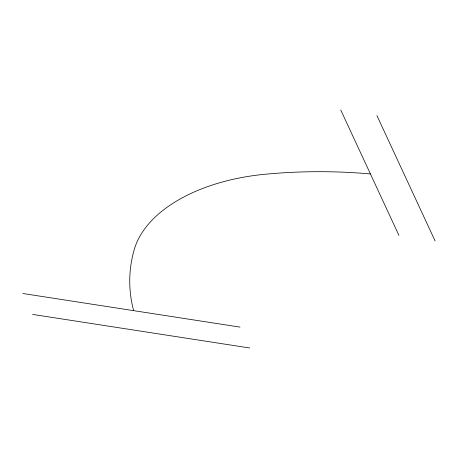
<?xml version="1.0" encoding="UTF-8"?>
<svg xmlns="http://www.w3.org/2000/svg" width="458" height="458" viewBox="0 0 458 458"><rect width="100%" height="100%" fill="white"/><g stroke="black" fill="none" stroke-linecap="round" stroke-linejoin="round"><path stroke-width="0.69" d="M22.9 293.515L239.992 327.104M32.592 314.406L249.69 347.988M376.928 115.605L435.1 240.942M340.746 110.012L398.918 235.349M370.425 173.948A334.735 193.259 0 0 0 265.039 174.252A158.737 91.646 0 0 0 134.177 249.805A334.735 193.259 0 0 0 133.65 310.65"/></g></svg>
